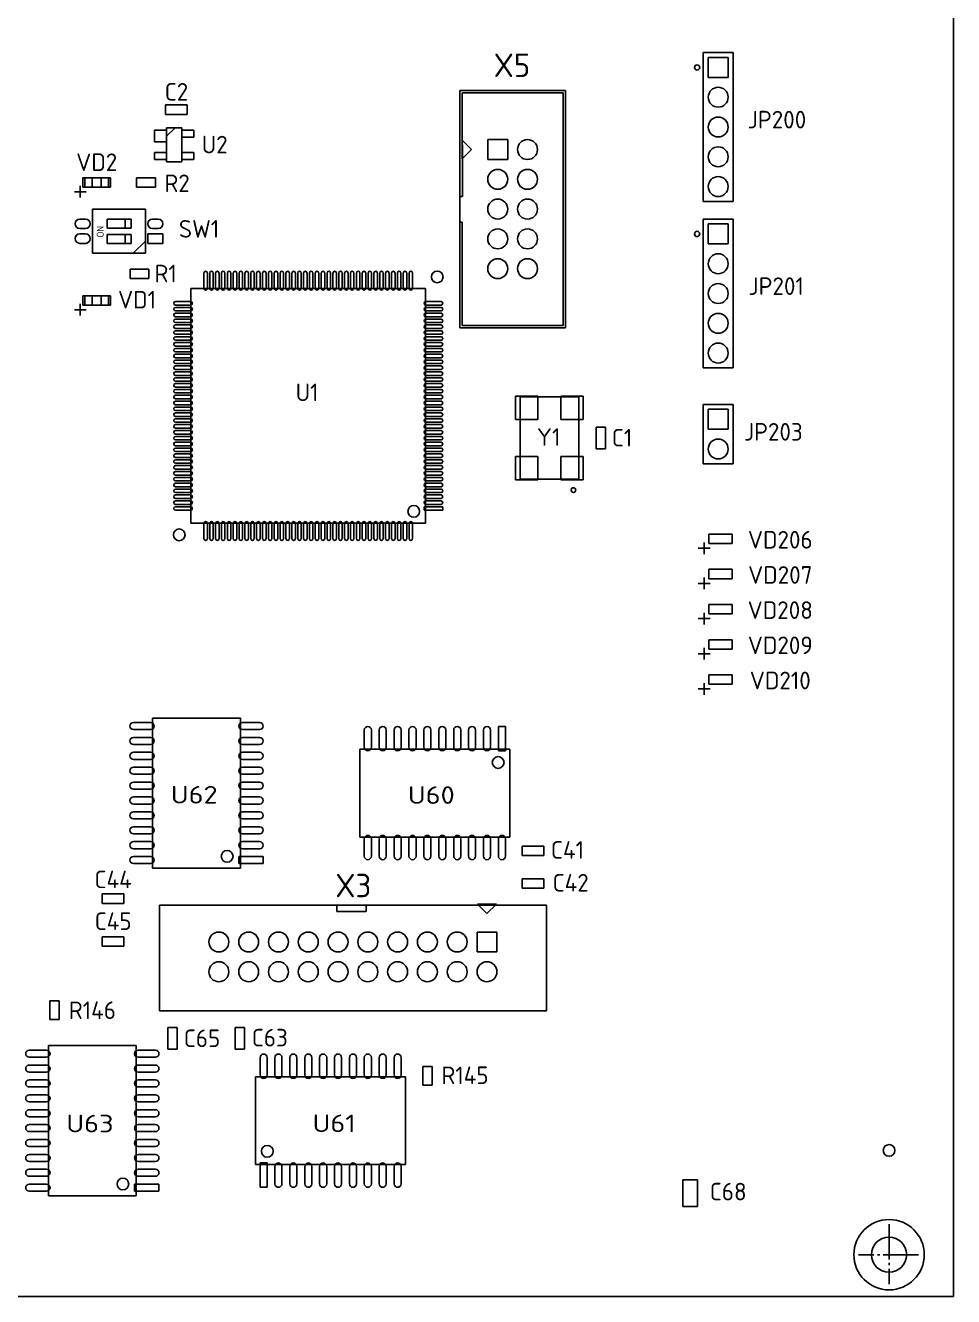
# Model space of a CAD drawing. Header units: millimetres. Extents: x -14 to 566, y -70 to 137.
# Drawn here: x 150.9 to 230, y -40 to 68.4 of the extents above; entities that cross this region are included whole.
import ezdxf
from ezdxf.enums import TextEntityAlignment as Align

# ---------------------------------------------------------------- set-up
doc = ezdxf.new("R2010")
doc.units = ezdxf.units.MM
for name, color, linetype in [('BG_OUTLINE', 7, 'Continuous'), ('PG_ASSEMBLY_TOP', 7, 'Continuous'), ('PIN_TOP', 7, 'Continuous'), ('RD_ASSEMBLY_TOP', 7, 'Continuous')]:
    doc.layers.add(name, color=color, linetype=linetype)
doc.styles.get("Standard").update_dxf_attribs({"font": 'txt.shx'})

msp = doc.modelspace()

# ---------------------------------------------------------------- linework, layer by layer
at = {"layer": 'BG_OUTLINE'}
for p, q in [((230.0055, 120), (230.0055, -40)), ((230.0055, -40), (-3.2445, -40))]:
    msp.add_line(p, q, dxfattribs=at)
at = {"layer": 'PG_ASSEMBLY_TOP'}
for p, q in [((208.6655, 53.39), (208.6655, 66.09)), ((208.6655, 66.09), (211.2055, 66.09)), ((211.2055, 66.09), (211.2055, 53.39)), ((187.9055, 42.615), (187.9055, 62.865)), ((187.9055, 62.865), (196.9055, 62.865)), ((196.7055, 62.665), (188.1055, 62.665)), ((188.1055, 62.665), (188.1355, 53.82)), ((196.7055, 42.815), (196.7055, 62.665)), ((196.9055, 62.865), (196.9055, 42.615)), ((162.8105, 60.82), (162.8105, 61.62)), ((162.8105, 61.62), (164.6605, 61.62)), ((164.6605, 60.82), (162.8105, 60.82)), ((164.6605, 61.62), (164.6605, 60.82)), ((162.8855, 59.68), (163.6155, 59.68)), ((163.6155, 59.68), (162.8855, 58.95)), ((162.8855, 58.95), (162.8855, 59.68)), ((162.8855, 56.76), (162.8855, 59.68)), ((162.8855, 59.68), (164.1855, 59.68)), ((164.1855, 59.68), (164.1855, 56.76)), ((188.1055, 58.62), (188.1055, 57.02)), ((188.9055, 57.82), (188.1055, 58.62)), ((188.1055, 57.02), (188.9055, 57.82)), ((164.1855, 56.76), (162.8855, 56.76)), ((155.9355, 54.62), (155.9355, 55.42)), ((155.9355, 55.42), (157.9355, 55.42)), ((157.9355, 55.42), (157.9355, 54.62)), ((160.3355, 54.62), (160.3355, 55.42)), ((160.3355, 55.42), (161.9355, 55.42)), ((161.9355, 55.42), (161.9355, 54.62)), ((155.0355, 54.22), (156.0355, 54.22)), ((155.5355, 54.72), (155.5355, 53.72)), ((157.9355, 54.62), (155.9355, 54.62)), ((161.9355, 54.62), (160.3355, 54.62)), ((188.1355, 53.82), (187.9355, 53.82)), ((211.2055, 53.39), (208.6655, 53.39)), ((156.5855, 48.97), (156.5855, 52.74)), ((156.5855, 52.74), (161.0855, 52.74)), ((161.0855, 52.74), (161.0855, 48.97)), ((157.8395, 51.886), (159.8715, 51.886)), ((157.8395, 51.124), (157.8395, 51.886)), ((159.8715, 51.124), (157.8395, 51.124)), ((159.3635, 51.124), (159.3635, 51.886)), ((159.8715, 51.886), (159.8715, 51.124)), ((188.1055, 51.615), (187.9055, 51.615)), ((188.1055, 42.815), (188.1055, 51.615)), ((208.6655, 39.19), (208.6655, 51.89)), ((208.6655, 51.89), (211.2055, 51.89)), ((211.2055, 51.89), (211.2055, 39.19)), ((157.8365, 49.819), (157.8365, 50.581)), ((157.8365, 50.581), (159.8685, 50.581)), ((159.3605, 49.819), (159.3605, 50.581)), ((159.8685, 50.581), (159.8685, 49.819)), ((160.0855, 49), (161.0855, 50)), ((161.0855, 48.97), (156.5855, 48.97)), ((159.8685, 49.819), (157.8365, 49.819)), ((159.7947, 46.8124), (159.7947, 47.6124)), ((159.7947, 47.6124), (161.3947, 47.6124)), ((161.3947, 46.8124), (159.7947, 46.8124)), ((161.3947, 47.6124), (161.3947, 46.8124)), ((164.9755, 25.96), (164.9755, 45.96)), ((164.9755, 45.96), (184.9755, 45.96)), ((184.9755, 45.96), (184.9755, 25.96)), ((155.5355, 44.653), (155.5355, 43.653)), ((155.9355, 44.553), (155.9355, 45.353)), ((155.9355, 45.353), (157.9355, 45.353)), ((157.9355, 44.553), (155.9355, 44.553)), ((157.9355, 45.353), (157.9355, 44.553)), ((155.0355, 44.153), (156.0355, 44.153)), ((196.9055, 42.615), (187.9055, 42.615)), ((196.7055, 42.815), (188.1055, 42.815)), ((211.2055, 39.19), (208.6655, 39.19)), ((193.0355, 29.72), (193.0355, 36.72)), ((193.0355, 36.72), (198.0355, 36.72)), ((198.0355, 36.72), (198.0355, 29.72)), ((208.6655, 31.01), (208.6655, 36.09)), ((208.6655, 36.09), (211.2055, 36.09)), ((211.2055, 36.09), (211.2055, 31.01)), ((199.5355, 34.145), (200.3355, 34.145)), ((199.5355, 32.295), (199.5355, 34.145)), ((200.3355, 34.145), (200.3355, 32.295)), ((200.3355, 32.295), (199.5355, 32.295)), ((211.2055, 31.01), (208.6655, 31.01)), ((198.0355, 29.72), (193.0355, 29.72)), ((184.9755, 25.96), (164.9755, 25.96)), ((209.1355, 24.22), (209.1355, 25.02)), ((209.1355, 25.02), (211.1355, 25.02)), ((211.1355, 25.02), (211.1355, 24.22)), ((208.7355, 24.32), (208.7355, 23.32)), ((211.1355, 24.22), (209.1355, 24.22)), ((208.2355, 23.82), (209.2355, 23.82)), ((209.1355, 21.22), (209.1355, 22.02)), ((209.1355, 22.02), (211.1355, 22.02)), ((211.1355, 22.02), (211.1355, 21.22)), ((208.2355, 20.82), (209.2355, 20.82)), ((208.7355, 21.32), (208.7355, 20.32)), ((211.1355, 21.22), (209.1355, 21.22)), ((209.1355, 18.22), (209.1355, 19.02)), ((209.1355, 19.02), (211.1355, 19.02)), ((211.1355, 19.02), (211.1355, 18.22)), ((208.2355, 17.82), (209.2355, 17.82)), ((208.7355, 18.32), (208.7355, 17.32)), ((211.1355, 18.22), (209.1355, 18.22)), ((208.7355, 15.32), (208.7355, 14.32)), ((209.1355, 15.22), (209.1355, 16.02)), ((209.1355, 16.02), (211.1355, 16.02)), ((211.1355, 15.22), (209.1355, 15.22)), ((211.1355, 16.02), (211.1355, 15.22)), ((208.2355, 14.82), (209.2355, 14.82)), ((209.1355, 12.22), (209.1355, 13.02)), ((209.1355, 13.02), (211.1355, 13.02)), ((211.1355, 13.02), (211.1355, 12.22)), ((208.7355, 12.32), (208.7355, 11.32)), ((211.1355, 12.22), (209.1355, 12.22)), ((208.2355, 11.82), (209.2355, 11.82)), ((161.7005, -3.46), (161.7005, 9.34)), ((161.7005, 9.34), (169.2005, 9.34)), ((169.2005, 9.34), (169.2005, -3.46)), ((179.3705, 6.69), (192.1705, 6.69)), ((179.3705, -0.81), (179.3705, 6.69)), ((192.1705, 6.69), (192.1705, -0.81)), ((192.1705, -0.81), (179.3705, -0.81)), ((193.2105, -2.38), (193.2105, -1.58)), ((193.2105, -1.58), (195.0605, -1.58)), ((195.0605, -1.58), (195.0605, -2.38)), ((195.0605, -2.38), (193.2105, -2.38)), ((169.2005, -3.46), (161.7005, -3.46)), ((193.2105, -5.18), (193.2105, -4.38)), ((193.2105, -4.38), (195.0605, -4.38)), ((195.0605, -5.18), (193.2105, -5.18)), ((195.0605, -4.38), (195.0605, -5.18)), ((157.4105, -6.4679), (157.4105, -5.6679)), ((157.4105, -5.6679), (159.2605, -5.6679)), ((159.2605, -6.4679), (157.4105, -6.4679)), ((159.2605, -5.6679), (159.2605, -6.4679)), ((162.2855, -15.63), (162.2855, -6.63)), ((162.2855, -6.63), (195.2855, -6.63)), ((177.4155, -7.16), (177.4155, -6.66)), ((179.9155, -7.16), (177.4155, -7.16)), ((179.9155, -6.66), (179.9155, -7.16)), ((189.4155, -6.53), (190.2155, -7.33)), ((191.0155, -6.53), (189.4155, -6.53)), ((190.2155, -7.33), (191.0155, -6.53)), ((195.2855, -6.63), (195.2855, -15.63)), ((157.4105, -10.1297), (157.4105, -9.3297)), ((157.4105, -9.3297), (159.2605, -9.3297)), ((159.2605, -9.3297), (159.2605, -10.1297)), ((159.2605, -10.1297), (157.4105, -10.1297)), ((152.9355, -14.78), (153.7355, -14.78)), ((152.9355, -16.38), (152.9355, -14.78)), ((153.7355, -14.78), (153.7355, -16.38)), ((195.2855, -15.63), (162.2855, -15.63)), ((153.7355, -16.38), (152.9355, -16.38)), ((162.9999, -17.055), (163.7999, -17.055)), ((162.9999, -18.905), (162.9999, -17.055)), ((163.7999, -17.055), (163.7999, -18.905)), ((168.7355, -17.055), (169.5355, -17.055)), ((168.7355, -18.905), (168.7355, -17.055)), ((169.5355, -17.055), (169.5355, -18.905)), ((152.8105, -31.4), (152.8105, -18.6)), ((152.8105, -18.6), (160.3105, -18.6)), ((160.3105, -18.6), (160.3105, -31.4)), ((163.7999, -18.905), (162.9999, -18.905)), ((169.5355, -18.905), (168.7355, -18.905)), ((184.7355, -21.98), (184.7355, -20.38)), ((184.7355, -20.38), (185.5355, -20.38)), ((185.5355, -20.38), (185.5355, -21.98)), ((170.4805, -28.75), (170.4805, -21.25)), ((170.4805, -21.25), (183.2805, -21.25)), ((183.2805, -21.25), (183.2805, -28.75)), ((185.5355, -21.98), (184.7355, -21.98)), ((183.2805, -28.75), (170.4805, -28.75)), ((206.9105, -32.305), (206.9105, -30.055)), ((206.9105, -30.055), (208.1605, -30.055)), ((208.1605, -30.055), (208.1605, -32.305)), ((160.3105, -31.4), (152.8105, -31.4)), ((208.1605, -32.305), (206.9105, -32.305)), ((224.5055, -33.83), (224.5055, -36.83)), ((223.2055, -36.43), (221.9055, -36.43)), ((223.7055, -36.43), (223.5055, -36.43)), ((227.0055, -36.43), (224.0055, -36.43)), ((224.5055, -37.13), (224.5055, -37.33)), ((224.5055, -37.63), (224.5055, -38.93))]:
    msp.add_line(p, q, dxfattribs=at)
for centre, radius, start, end in [((208.1355, 64.82), 0.224, 90, 270), ((208.1355, 64.82), 0.224, 270, 90), ((208.1355, 50.62), 0.224, 90, 270), ((208.1355, 50.62), 0.224, 270, 90), ((197.5899, 28.7835), 0.1995, 89.827761, 269.885043), ((197.5899, 28.7835), 0.1995, 269.885057, 89.827747), ((183.9755, 26.96), 0.5, 90, 270), ((183.9755, 26.96), 0.5, 270, 90), ((191.1705, 5.5475), 0.4995, 90, 270), ((191.1705, 5.5475), 0.4995, 270, 90), ((168.058, -2.46), 0.5, 89.942704, 269.942704), ((168.058, -2.46), 0.5, 269.942704, 89.942704), ((171.4805, -27.6075), 0.5005, 90, 270), ((171.4805, -27.6075), 0.5005, 270, 90), ((159.168, -30.4), 0.5, 89.942704, 269.942704), ((159.168, -30.4), 0.5, 269.942704, 89.942704), ((224.5055, -36.43), 1.5, 90, 270), ((224.5055, -36.43), 1.5, 270, 90)]:
    msp.add_arc(centre, radius, start, end, dxfattribs=at)
at = {"layer": 'PIN_TOP'}
for p, q in [((209.0855, 65.67), (210.7855, 65.67)), ((209.0855, 63.97), (209.0855, 65.67)), ((210.7855, 65.67), (210.7855, 63.97)), ((210.7855, 63.97), (209.0855, 63.97)), ((161.851, 58.48), (161.851, 59.48)), ((161.851, 59.48), (162.876, 59.48)), ((162.876, 59.48), (162.876, 58.48)), ((164.195, 58.88), (164.195, 59.48)), ((164.195, 59.48), (165.22, 59.48)), ((165.22, 58.88), (164.195, 58.88)), ((165.22, 59.48), (165.22, 58.88)), ((190.2855, 58.67), (191.9855, 58.67)), ((190.2855, 56.97), (190.2855, 58.67)), ((191.9855, 58.67), (191.9855, 56.97)), ((162.876, 58.48), (161.851, 58.48)), ((161.851, 56.96), (161.851, 57.56)), ((161.851, 57.56), (162.876, 57.56)), ((162.876, 57.56), (162.876, 56.96)), ((164.195, 56.96), (164.195, 57.56)), ((164.195, 57.56), (165.22, 57.56)), ((165.22, 57.56), (165.22, 56.96)), ((162.876, 56.96), (161.851, 56.96)), ((165.22, 56.96), (164.195, 56.96)), ((191.9855, 56.97), (190.2855, 56.97)), ((155.7605, 54.62), (155.7605, 55.42)), ((155.7605, 55.42), (156.5605, 55.42)), ((156.5605, 55.42), (156.5605, 54.62)), ((157.3105, 54.62), (157.3105, 55.42)), ((157.3105, 55.42), (158.1105, 55.42)), ((158.1105, 55.42), (158.1105, 54.62)), ((156.5605, 54.62), (155.7605, 54.62)), ((158.1105, 54.62), (157.3105, 54.62)), ((155.4855, 51.89), (155.9855, 51.89)), ((155.9855, 51.09), (155.4855, 51.09)), ((161.6855, 51.89), (162.1855, 51.89)), ((162.1855, 51.09), (161.6855, 51.09)), ((209.0855, 51.47), (210.7855, 51.47)), ((209.0855, 49.77), (209.0855, 51.47)), ((210.7855, 51.47), (210.7855, 49.77)), ((155.4855, 50.62), (155.9855, 50.62)), ((161.2855, 49.82), (161.2855, 50.62)), ((161.2855, 50.62), (162.5855, 50.62)), ((162.5855, 50.62), (162.5855, 49.82)), ((155.9855, 49.82), (155.4855, 49.82)), ((162.5855, 49.82), (161.2855, 49.82)), ((210.7855, 49.77), (209.0855, 49.77)), ((166.0755, 45.985), (166.0755, 47.285)), ((166.3755, 47.285), (166.3755, 45.985)), ((166.5755, 45.985), (166.5755, 47.285)), ((166.8755, 47.285), (166.8755, 45.985)), ((167.0755, 45.985), (167.0755, 47.285)), ((167.3755, 47.285), (167.3755, 45.985)), ((167.5755, 45.985), (167.5755, 47.285)), ((167.8755, 47.285), (167.8755, 45.985)), ((168.0755, 45.985), (168.0755, 47.285)), ((168.3755, 47.285), (168.3755, 45.985)), ((168.5755, 45.985), (168.5755, 47.285)), ((168.8755, 47.285), (168.8755, 45.985)), ((169.0755, 45.985), (169.0755, 47.285)), ((169.3755, 47.285), (169.3755, 45.985)), ((169.5755, 45.985), (169.5755, 47.285)), ((169.8755, 47.285), (169.8755, 45.985)), ((170.0755, 45.985), (170.0755, 47.285)), ((170.3755, 47.285), (170.3755, 45.985)), ((170.5755, 45.985), (170.5755, 47.285)), ((170.8755, 47.285), (170.8755, 45.985)), ((171.0755, 45.985), (171.0755, 47.285)), ((171.3755, 47.285), (171.3755, 45.985)), ((171.5755, 45.985), (171.5755, 47.285)), ((171.8755, 47.285), (171.8755, 45.985)), ((172.0755, 45.985), (172.0755, 47.285)), ((172.3755, 47.285), (172.3755, 45.985)), ((172.5755, 45.985), (172.5755, 47.285)), ((172.8755, 47.285), (172.8755, 45.985)), ((173.0755, 45.985), (173.0755, 47.285)), ((173.3755, 47.285), (173.3755, 45.985)), ((173.5755, 45.985), (173.5755, 47.285)), ((173.8755, 47.285), (173.8755, 45.985)), ((174.0755, 45.985), (174.0755, 47.285)), ((174.3755, 47.285), (174.3755, 45.985)), ((174.5755, 45.985), (174.5755, 47.285)), ((174.8755, 47.285), (174.8755, 45.985)), ((175.0755, 45.985), (175.0755, 47.285)), ((175.3755, 47.285), (175.3755, 45.985)), ((175.5755, 45.985), (175.5755, 47.285)), ((175.8755, 47.285), (175.8755, 45.985)), ((176.0755, 45.985), (176.0755, 47.285)), ((176.3755, 47.285), (176.3755, 45.985)), ((176.5755, 45.985), (176.5755, 47.285)), ((176.8755, 47.285), (176.8755, 45.985)), ((177.0755, 45.985), (177.0755, 47.285)), ((177.3755, 47.285), (177.3755, 45.985)), ((177.5755, 45.985), (177.5755, 47.285)), ((177.8755, 47.285), (177.8755, 45.985)), ((178.0755, 45.985), (178.0755, 47.285)), ((178.3755, 47.285), (178.3755, 45.985)), ((178.5755, 45.985), (178.5755, 47.285)), ((178.8755, 47.285), (178.8755, 45.985)), ((179.0755, 45.985), (179.0755, 47.285)), ((179.3755, 47.285), (179.3755, 45.985)), ((179.5755, 45.985), (179.5755, 47.285)), ((179.8755, 47.285), (179.8755, 45.985)), ((180.0755, 45.985), (180.0755, 47.285)), ((180.3755, 47.285), (180.3755, 45.985)), ((180.5755, 45.985), (180.5755, 47.285)), ((180.8755, 47.285), (180.8755, 45.985)), ((181.0755, 45.985), (181.0755, 47.285)), ((181.3755, 47.285), (181.3755, 45.985)), ((181.5755, 45.985), (181.5755, 47.285)), ((181.8755, 47.285), (181.8755, 45.985)), ((182.0755, 45.985), (182.0755, 47.285)), ((182.3755, 47.285), (182.3755, 45.985)), ((182.5755, 45.985), (182.5755, 47.285)), ((182.8755, 47.285), (182.8755, 45.985)), ((183.0755, 45.985), (183.0755, 47.285)), ((183.3755, 47.285), (183.3755, 45.985)), ((183.5755, 45.985), (183.5755, 47.285)), ((183.8755, 47.285), (183.8755, 45.985)), ((155.7605, 44.553), (155.7605, 45.353)), ((155.7605, 45.353), (156.5605, 45.353)), ((156.5605, 44.553), (155.7605, 44.553)), ((156.5605, 45.353), (156.5605, 44.553)), ((157.3105, 44.553), (157.3105, 45.353)), ((157.3105, 45.353), (158.1105, 45.353)), ((158.1105, 44.553), (157.3105, 44.553)), ((158.1105, 45.353), (158.1105, 44.553)), ((163.6505, 44.86), (164.9505, 44.86)), ((164.9505, 44.56), (163.6505, 44.56)), ((185.0005, 44.86), (186.3005, 44.86)), ((186.3005, 44.56), (185.0005, 44.56)), ((163.6505, 44.36), (164.9505, 44.36)), ((164.9505, 44.06), (163.6505, 44.06)), ((163.6505, 43.86), (164.9505, 43.86)), ((164.9505, 43.56), (163.6505, 43.56)), ((185.0005, 44.36), (186.3005, 44.36)), ((186.3005, 44.06), (185.0005, 44.06)), ((185.0005, 43.86), (186.3005, 43.86)), ((186.3005, 43.56), (185.0005, 43.56)), ((163.6505, 43.36), (164.9505, 43.36)), ((164.9505, 43.06), (163.6505, 43.06)), ((163.6505, 42.86), (164.9505, 42.86)), ((164.9505, 42.56), (163.6505, 42.56)), ((163.6505, 42.36), (164.9505, 42.36)), ((185.0005, 43.36), (186.3005, 43.36)), ((186.3005, 43.06), (185.0005, 43.06)), ((185.0005, 42.86), (186.3005, 42.86)), ((186.3005, 42.56), (185.0005, 42.56)), ((185.0005, 42.36), (186.3005, 42.36)), ((164.9505, 42.06), (163.6505, 42.06)), ((163.6505, 41.86), (164.9505, 41.86)), ((164.9505, 41.56), (163.6505, 41.56)), ((163.6505, 41.36), (164.9505, 41.36)), ((186.3005, 42.06), (185.0005, 42.06)), ((185.0005, 41.86), (186.3005, 41.86)), ((186.3005, 41.56), (185.0005, 41.56)), ((185.0005, 41.36), (186.3005, 41.36)), ((164.9505, 41.06), (163.6505, 41.06)), ((163.6505, 40.86), (164.9505, 40.86)), ((164.9505, 40.56), (163.6505, 40.56)), ((163.6505, 40.36), (164.9505, 40.36)), ((186.3005, 41.06), (185.0005, 41.06)), ((185.0005, 40.86), (186.3005, 40.86)), ((186.3005, 40.56), (185.0005, 40.56)), ((185.0005, 40.36), (186.3005, 40.36)), ((164.9505, 40.06), (163.6505, 40.06)), ((163.6505, 39.86), (164.9505, 39.86)), ((164.9505, 39.56), (163.6505, 39.56)), ((163.6505, 39.36), (164.9505, 39.36)), ((164.9505, 39.06), (163.6505, 39.06)), ((186.3005, 40.06), (185.0005, 40.06)), ((185.0005, 39.86), (186.3005, 39.86)), ((186.3005, 39.56), (185.0005, 39.56)), ((185.0005, 39.36), (186.3005, 39.36)), ((186.3005, 39.06), (185.0005, 39.06)), ((163.6505, 38.86), (164.9505, 38.86)), ((164.9505, 38.56), (163.6505, 38.56)), ((163.6505, 38.36), (164.9505, 38.36)), ((164.9505, 38.06), (163.6505, 38.06)), ((185.0005, 38.86), (186.3005, 38.86)), ((186.3005, 38.56), (185.0005, 38.56)), ((185.0005, 38.36), (186.3005, 38.36)), ((186.3005, 38.06), (185.0005, 38.06)), ((163.6505, 37.86), (164.9505, 37.86)), ((164.9505, 37.56), (163.6505, 37.56)), ((163.6505, 37.36), (164.9505, 37.36)), ((164.9505, 37.06), (163.6505, 37.06)), ((163.6505, 36.86), (164.9505, 36.86)), ((185.0005, 37.86), (186.3005, 37.86)), ((186.3005, 37.56), (185.0005, 37.56)), ((185.0005, 37.36), (186.3005, 37.36)), ((186.3005, 37.06), (185.0005, 37.06)), ((185.0005, 36.86), (186.3005, 36.86)), ((164.9505, 36.56), (163.6505, 36.56)), ((163.6505, 36.36), (164.9505, 36.36)), ((164.9505, 36.06), (163.6505, 36.06)), ((163.6505, 35.86), (164.9505, 35.86)), ((186.3005, 36.56), (185.0005, 36.56)), ((185.0005, 36.36), (186.3005, 36.36)), ((186.3005, 36.06), (185.0005, 36.06)), ((185.0005, 35.86), (186.3005, 35.86)), ((192.6605, 34.79), (192.6605, 36.79)), ((192.6605, 36.79), (194.5605, 36.79)), ((194.5605, 36.79), (194.5605, 34.79)), ((196.5105, 34.79), (196.5105, 36.79)), ((196.5105, 36.79), (198.4105, 36.79)), ((198.4105, 36.79), (198.4105, 34.79)), ((164.9505, 35.56), (163.6505, 35.56)), ((163.6505, 35.36), (164.9505, 35.36)), ((164.9505, 35.06), (163.6505, 35.06)), ((163.6505, 34.86), (164.9505, 34.86)), ((186.3005, 35.56), (185.0005, 35.56)), ((185.0005, 35.36), (186.3005, 35.36)), ((186.3005, 35.06), (185.0005, 35.06)), ((185.0005, 34.86), (186.3005, 34.86)), ((194.5605, 34.79), (192.6605, 34.79)), ((198.4105, 34.79), (196.5105, 34.79)), ((209.0855, 35.67), (210.7855, 35.67)), ((209.0855, 33.97), (209.0855, 35.67)), ((210.7855, 35.67), (210.7855, 33.97)), ((164.9505, 34.56), (163.6505, 34.56)), ((163.6505, 34.36), (164.9505, 34.36)), ((164.9505, 34.06), (163.6505, 34.06)), ((163.6505, 33.86), (164.9505, 33.86)), ((186.3005, 34.56), (185.0005, 34.56)), ((185.0005, 34.36), (186.3005, 34.36)), ((186.3005, 34.06), (185.0005, 34.06)), ((185.0005, 33.86), (186.3005, 33.86)), ((210.7855, 33.97), (209.0855, 33.97)), ((164.9505, 33.56), (163.6505, 33.56)), ((163.6505, 33.36), (164.9505, 33.36)), ((164.9505, 33.06), (163.6505, 33.06)), ((163.6505, 32.86), (164.9505, 32.86)), ((164.9505, 32.56), (163.6505, 32.56)), ((186.3005, 33.56), (185.0005, 33.56)), ((185.0005, 33.36), (186.3005, 33.36)), ((186.3005, 33.06), (185.0005, 33.06)), ((185.0005, 32.86), (186.3005, 32.86)), ((186.3005, 32.56), (185.0005, 32.56)), ((163.6505, 32.36), (164.9505, 32.36)), ((164.9505, 32.06), (163.6505, 32.06)), ((163.6505, 31.86), (164.9505, 31.86)), ((164.9505, 31.56), (163.6505, 31.56)), ((185.0005, 32.36), (186.3005, 32.36)), ((186.3005, 32.06), (185.0005, 32.06)), ((185.0005, 31.86), (186.3005, 31.86)), ((186.3005, 31.56), (185.0005, 31.56)), ((192.6605, 29.65), (192.6605, 31.65)), ((192.6605, 31.65), (194.5605, 31.65)), ((194.5605, 31.65), (194.5605, 29.65)), ((196.5105, 29.65), (196.5105, 31.65)), ((196.5105, 31.65), (198.4105, 31.65)), ((198.4105, 31.65), (198.4105, 29.65)), ((163.6505, 31.36), (164.9505, 31.36)), ((164.9505, 31.06), (163.6505, 31.06)), ((163.6505, 30.86), (164.9505, 30.86)), ((164.9505, 30.56), (163.6505, 30.56)), ((163.6505, 30.36), (164.9505, 30.36)), ((185.0005, 31.36), (186.3005, 31.36)), ((186.3005, 31.06), (185.0005, 31.06)), ((185.0005, 30.86), (186.3005, 30.86)), ((186.3005, 30.56), (185.0005, 30.56)), ((185.0005, 30.36), (186.3005, 30.36)), ((164.9505, 30.06), (163.6505, 30.06)), ((163.6505, 29.86), (164.9505, 29.86)), ((164.9505, 29.56), (163.6505, 29.56)), ((163.6505, 29.36), (164.9505, 29.36)), ((186.3005, 30.06), (185.0005, 30.06)), ((185.0005, 29.86), (186.3005, 29.86)), ((186.3005, 29.56), (185.0005, 29.56)), ((185.0005, 29.36), (186.3005, 29.36)), ((194.5605, 29.65), (192.6605, 29.65)), ((198.4105, 29.65), (196.5105, 29.65)), ((164.9505, 29.06), (163.6505, 29.06)), ((163.6505, 28.86), (164.9505, 28.86)), ((164.9505, 28.56), (163.6505, 28.56)), ((163.6505, 28.36), (164.9505, 28.36)), ((186.3005, 29.06), (185.0005, 29.06)), ((185.0005, 28.86), (186.3005, 28.86)), ((186.3005, 28.56), (185.0005, 28.56)), ((185.0005, 28.36), (186.3005, 28.36)), ((164.9505, 28.06), (163.6505, 28.06)), ((163.6505, 27.86), (164.9505, 27.86)), ((164.9505, 27.56), (163.6505, 27.56)), ((163.6505, 27.36), (164.9505, 27.36)), ((184.8505, 27.06), (184.8505, 27.36)), ((184.8505, 27.36), (186.4505, 27.36)), ((186.3005, 28.06), (185.0005, 28.06)), ((185.0005, 27.86), (186.3005, 27.86)), ((186.3005, 27.56), (185.0005, 27.56)), ((186.4505, 27.36), (186.4505, 27.06)), ((164.9505, 27.06), (163.6505, 27.06)), ((186.4505, 27.06), (184.8505, 27.06)), ((166.0755, 24.635), (166.0755, 25.935)), ((166.3755, 25.935), (166.3755, 24.635)), ((166.5755, 24.635), (166.5755, 25.935)), ((166.8755, 25.935), (166.8755, 24.635)), ((167.0755, 24.635), (167.0755, 25.935)), ((167.3755, 25.935), (167.3755, 24.635)), ((167.5755, 24.635), (167.5755, 25.935)), ((167.8755, 25.935), (167.8755, 24.635)), ((168.0755, 24.635), (168.0755, 25.935)), ((168.3755, 25.935), (168.3755, 24.635)), ((168.5755, 24.635), (168.5755, 25.935)), ((168.8755, 25.935), (168.8755, 24.635)), ((169.0755, 24.635), (169.0755, 25.935)), ((169.3755, 25.935), (169.3755, 24.635)), ((169.5755, 24.635), (169.5755, 25.935)), ((169.8755, 25.935), (169.8755, 24.635)), ((170.0755, 24.635), (170.0755, 25.935)), ((170.3755, 25.935), (170.3755, 24.635)), ((170.5755, 24.635), (170.5755, 25.935)), ((170.8755, 25.935), (170.8755, 24.635)), ((171.0755, 24.635), (171.0755, 25.935)), ((171.3755, 25.935), (171.3755, 24.635)), ((171.5755, 24.635), (171.5755, 25.935)), ((171.8755, 25.935), (171.8755, 24.635)), ((172.0755, 24.635), (172.0755, 25.935)), ((172.3755, 25.935), (172.3755, 24.635)), ((172.5755, 24.635), (172.5755, 25.935)), ((172.8755, 25.935), (172.8755, 24.635)), ((173.0755, 24.635), (173.0755, 25.935)), ((173.3755, 25.935), (173.3755, 24.635)), ((173.5755, 24.635), (173.5755, 25.935)), ((173.8755, 25.935), (173.8755, 24.635)), ((174.0755, 24.635), (174.0755, 25.935)), ((174.3755, 25.935), (174.3755, 24.635)), ((174.5755, 24.635), (174.5755, 25.935)), ((174.8755, 25.935), (174.8755, 24.635)), ((175.0755, 24.635), (175.0755, 25.935)), ((175.3755, 25.935), (175.3755, 24.635)), ((175.5755, 24.635), (175.5755, 25.935)), ((175.8755, 25.935), (175.8755, 24.635)), ((176.0755, 24.635), (176.0755, 25.935)), ((176.3755, 25.935), (176.3755, 24.635)), ((176.5755, 24.635), (176.5755, 25.935)), ((176.8755, 25.935), (176.8755, 24.635)), ((177.0755, 24.635), (177.0755, 25.935)), ((177.3755, 25.935), (177.3755, 24.635)), ((177.5755, 24.635), (177.5755, 25.935)), ((177.8755, 25.935), (177.8755, 24.635)), ((178.0755, 24.635), (178.0755, 25.935)), ((178.3755, 25.935), (178.3755, 24.635)), ((178.5755, 24.635), (178.5755, 25.935)), ((178.8755, 25.935), (178.8755, 24.635)), ((179.0755, 24.635), (179.0755, 25.935)), ((179.3755, 25.935), (179.3755, 24.635)), ((179.5755, 24.635), (179.5755, 25.935)), ((179.8755, 25.935), (179.8755, 24.635)), ((180.0755, 24.635), (180.0755, 25.935)), ((180.3755, 25.935), (180.3755, 24.635)), ((180.5755, 24.635), (180.5755, 25.935)), ((180.8755, 25.935), (180.8755, 24.635)), ((181.0755, 24.635), (181.0755, 25.935)), ((181.3755, 25.935), (181.3755, 24.635)), ((181.5755, 24.635), (181.5755, 25.935)), ((181.8755, 25.935), (181.8755, 24.635)), ((182.0755, 24.635), (182.0755, 25.935)), ((182.3755, 25.935), (182.3755, 24.635)), ((182.5755, 24.635), (182.5755, 25.935)), ((182.8755, 25.935), (182.8755, 24.635)), ((183.0755, 24.635), (183.0755, 25.935)), ((183.3755, 25.935), (183.3755, 24.635)), ((183.5755, 24.635), (183.5755, 25.935)), ((183.8755, 25.935), (183.8755, 24.635)), ((160.068, 8.955), (161.543, 8.955)), ((169.358, 8.955), (170.833, 8.955)), ((161.543, 8.355), (160.068, 8.355)), ((160.068, 7.685), (161.543, 7.685)), ((170.833, 8.355), (169.358, 8.355)), ((169.358, 7.685), (170.833, 7.685)), ((179.7555, 6.8475), (179.7555, 8.3225)), ((180.3555, 8.3225), (180.3555, 6.8475)), ((181.0255, 6.8475), (181.0255, 8.3225)), ((181.6255, 8.3225), (181.6255, 6.8475)), ((182.2955, 6.8475), (182.2955, 8.3225)), ((182.8955, 8.3225), (182.8955, 6.8475)), ((183.5655, 6.8475), (183.5655, 8.3225)), ((184.1655, 8.3225), (184.1655, 6.8475)), ((184.8355, 6.8475), (184.8355, 8.3225)), ((185.4355, 8.3225), (185.4355, 6.8475)), ((186.1055, 6.8475), (186.1055, 8.3225)), ((186.7055, 8.3225), (186.7055, 6.8475)), ((187.3755, 6.8475), (187.3755, 8.3225)), ((187.9755, 8.3225), (187.9755, 6.8475)), ((188.6455, 6.8475), (188.6455, 8.3225)), ((189.2455, 8.3225), (189.2455, 6.8475)), ((189.9155, 6.8475), (189.9155, 8.3225)), ((190.5155, 8.3225), (190.5155, 6.8475)), ((191.1855, 8.623), (191.7855, 8.623)), ((191.1855, 6.548), (191.1855, 8.623)), ((191.7855, 8.623), (191.7855, 6.548)), ((161.543, 7.085), (160.068, 7.085)), ((170.833, 7.085), (169.358, 7.085)), ((191.7855, 6.548), (191.1855, 6.548)), ((160.068, 6.415), (161.543, 6.415)), ((161.543, 5.815), (160.068, 5.815)), ((169.358, 6.415), (170.833, 6.415)), ((170.833, 5.815), (169.358, 5.815)), ((160.068, 5.145), (161.543, 5.145)), ((161.543, 4.545), (160.068, 4.545)), ((169.358, 5.145), (170.833, 5.145)), ((170.833, 4.545), (169.358, 4.545)), ((160.068, 3.875), (161.543, 3.875)), ((161.543, 3.275), (160.068, 3.275)), ((169.358, 3.875), (170.833, 3.875)), ((170.833, 3.275), (169.358, 3.275)), ((160.068, 2.605), (161.543, 2.605)), ((169.358, 2.605), (170.833, 2.605)), ((161.543, 2.005), (160.068, 2.005)), ((160.068, 1.335), (161.543, 1.335)), ((170.833, 2.005), (169.358, 2.005)), ((169.358, 1.335), (170.833, 1.335)), ((161.543, 0.735), (160.068, 0.735)), ((160.068, 0.065), (161.543, 0.065)), ((170.833, 0.735), (169.358, 0.735)), ((169.358, 0.065), (170.833, 0.065)), ((161.543, -0.535), (160.068, -0.535)), ((170.833, -0.535), (169.358, -0.535)), ((179.7555, -2.4425), (179.7555, -0.9675)), ((180.3555, -0.9675), (180.3555, -2.4425)), ((181.0255, -2.4425), (181.0255, -0.9675)), ((181.6255, -0.9675), (181.6255, -2.4425)), ((182.2955, -2.4425), (182.2955, -0.9675)), ((182.8955, -0.9675), (182.8955, -2.4425)), ((183.5655, -2.4425), (183.5655, -0.9675)), ((184.1655, -0.9675), (184.1655, -2.4425)), ((184.8355, -2.4425), (184.8355, -0.9675)), ((185.4355, -0.9675), (185.4355, -2.4425)), ((186.1055, -2.4425), (186.1055, -0.9675)), ((186.7055, -0.9675), (186.7055, -2.4425)), ((187.3755, -2.4425), (187.3755, -0.9675)), ((187.9755, -0.9675), (187.9755, -2.4425)), ((188.6455, -2.4425), (188.6455, -0.9675)), ((189.2455, -0.9675), (189.2455, -2.4425)), ((189.9155, -2.4425), (189.9155, -0.9675)), ((190.5155, -0.9675), (190.5155, -2.4425)), ((191.1855, -2.4425), (191.1855, -0.9675)), ((191.7855, -0.9675), (191.7855, -2.4425)), ((160.068, -1.205), (161.543, -1.205)), ((161.543, -1.805), (160.068, -1.805)), ((169.358, -1.205), (170.833, -1.205)), ((170.833, -1.805), (169.358, -1.805)), ((160.068, -2.475), (161.543, -2.475)), ((161.543, -3.075), (160.068, -3.075)), ((169.058, -3.075), (169.058, -2.475)), ((169.058, -2.475), (171.133, -2.475)), ((171.133, -3.075), (169.058, -3.075)), ((171.133, -2.475), (171.133, -3.075)), ((189.3655, -10.61), (189.3655, -8.91)), ((189.3655, -8.91), (191.0655, -8.91)), ((191.0655, -8.91), (191.0655, -10.61)), ((191.0655, -10.61), (189.3655, -10.61)), ((151.178, -18.985), (152.653, -18.985)), ((160.468, -18.985), (161.943, -18.985)), ((152.653, -19.585), (151.178, -19.585)), ((151.178, -20.255), (152.653, -20.255)), ((161.943, -19.585), (160.468, -19.585)), ((160.468, -20.255), (161.943, -20.255)), ((170.8655, -21.0925), (170.8655, -19.6175)), ((171.4655, -19.6175), (171.4655, -21.0925)), ((172.1355, -21.0925), (172.1355, -19.6175)), ((172.7355, -19.6175), (172.7355, -21.0925)), ((173.4055, -21.0925), (173.4055, -19.6175)), ((174.0055, -19.6175), (174.0055, -21.0925)), ((174.6755, -21.0925), (174.6755, -19.6175)), ((175.2755, -19.6175), (175.2755, -21.0925)), ((175.9455, -21.0925), (175.9455, -19.6175)), ((176.5455, -19.6175), (176.5455, -21.0925)), ((177.2155, -21.0925), (177.2155, -19.6175)), ((177.8155, -19.6175), (177.8155, -21.0925)), ((178.4855, -21.0925), (178.4855, -19.6175)), ((179.0855, -19.6175), (179.0855, -21.0925)), ((179.7555, -21.0925), (179.7555, -19.6175)), ((180.3555, -19.6175), (180.3555, -21.0925)), ((181.0255, -21.0925), (181.0255, -19.6175)), ((181.6255, -19.6175), (181.6255, -21.0925)), ((182.2955, -21.0925), (182.2955, -19.6175)), ((182.8955, -19.6175), (182.8955, -21.0925)), ((152.653, -20.855), (151.178, -20.855)), ((151.178, -21.525), (152.653, -21.525)), ((161.943, -20.855), (160.468, -20.855)), ((160.468, -21.525), (161.943, -21.525)), ((152.653, -22.125), (151.178, -22.125)), ((161.943, -22.125), (160.468, -22.125)), ((151.178, -22.795), (152.653, -22.795)), ((152.653, -23.395), (151.178, -23.395)), ((160.468, -22.795), (161.943, -22.795)), ((161.943, -23.395), (160.468, -23.395)), ((151.178, -24.065), (152.653, -24.065)), ((152.653, -24.665), (151.178, -24.665)), ((160.468, -24.065), (161.943, -24.065)), ((161.943, -24.665), (160.468, -24.665)), ((151.178, -25.335), (152.653, -25.335)), ((152.653, -25.935), (151.178, -25.935)), ((160.468, -25.335), (161.943, -25.335)), ((161.943, -25.935), (160.468, -25.935)), ((151.178, -26.605), (152.653, -26.605)), ((160.468, -26.605), (161.943, -26.605)), ((152.653, -27.205), (151.178, -27.205)), ((151.178, -27.875), (152.653, -27.875)), ((161.943, -27.205), (160.468, -27.205)), ((160.468, -27.875), (161.943, -27.875)), ((152.653, -28.475), (151.178, -28.475)), ((151.178, -29.145), (152.653, -29.145)), ((161.943, -28.475), (160.468, -28.475)), ((160.468, -29.145), (161.943, -29.145)), ((170.8655, -30.6825), (170.8655, -28.6075)), ((170.8655, -28.6075), (171.4655, -28.6075)), ((171.4655, -28.6075), (171.4655, -30.6825)), ((172.1355, -30.3825), (172.1355, -28.9075)), ((172.7355, -28.9075), (172.7355, -30.3825)), ((173.4055, -30.3825), (173.4055, -28.9075)), ((174.0055, -28.9075), (174.0055, -30.3825)), ((174.6755, -30.3825), (174.6755, -28.9075)), ((175.2755, -28.9075), (175.2755, -30.3825)), ((175.9455, -30.3825), (175.9455, -28.9075)), ((176.5455, -28.9075), (176.5455, -30.3825)), ((177.2155, -30.3825), (177.2155, -28.9075)), ((177.8155, -28.9075), (177.8155, -30.3825)), ((178.4855, -30.3825), (178.4855, -28.9075)), ((179.0855, -28.9075), (179.0855, -30.3825)), ((179.7555, -30.3825), (179.7555, -28.9075)), ((180.3555, -28.9075), (180.3555, -30.3825)), ((181.0255, -30.3825), (181.0255, -28.9075)), ((181.6255, -28.9075), (181.6255, -30.3825)), ((182.2955, -30.3825), (182.2955, -28.9075)), ((182.8955, -28.9075), (182.8955, -30.3825)), ((152.653, -29.745), (151.178, -29.745)), ((161.943, -29.745), (160.468, -29.745)), ((151.178, -30.415), (152.653, -30.415)), ((152.653, -31.015), (151.178, -31.015)), ((160.168, -31.015), (160.168, -30.415)), ((160.168, -30.415), (162.243, -30.415)), ((162.243, -31.015), (160.168, -31.015)), ((162.243, -30.415), (162.243, -31.015)), ((171.4655, -30.6825), (170.8655, -30.6825))]:
    msp.add_line(p, q, dxfattribs=at)
for centre, radius in [((209.9355, 62.28), 0.85), ((209.9355, 59.74), 0.85), ((193.6755, 57.82), 0.85), ((209.9355, 57.2), 0.85), ((191.1355, 55.28), 0.85), ((193.6755, 55.28), 0.85), ((209.9355, 54.66), 0.85), ((191.1355, 52.74), 0.85), ((193.6755, 52.74), 0.85), ((191.1355, 50.2), 0.85), ((193.6755, 50.2), 0.85), ((209.9355, 48.08), 0.85), ((191.1355, 47.66), 0.85), ((193.6755, 47.66), 0.85), ((185.9755, 46.96), 0.5), ((209.9355, 45.54), 0.85), ((209.9355, 43), 0.85), ((209.9355, 40.46), 0.85), ((209.9355, 32.28), 0.85), ((163.9755, 24.96), 0.5), ((167.3555, -9.76), 0.85), ((169.8955, -9.76), 0.85), ((172.4355, -9.76), 0.85), ((174.9755, -9.76), 0.85), ((177.5155, -9.76), 0.85), ((180.0555, -9.76), 0.85), ((182.5955, -9.76), 0.85), ((185.1355, -9.76), 0.85), ((187.6755, -9.76), 0.85), ((167.3555, -12.3), 0.85), ((169.8955, -12.3), 0.85), ((172.4355, -12.3), 0.85), ((174.9755, -12.3), 0.85), ((177.5155, -12.3), 0.85), ((180.0555, -12.3), 0.85), ((182.5955, -12.3), 0.85), ((185.1355, -12.3), 0.85), ((187.6755, -12.3), 0.85), ((190.2155, -12.3), 0.85), ((224.5055, -27.54), 0.5), ((224.5055, -36.43), 3)]:
    msp.add_circle(centre, radius, dxfattribs=at)
for centre, radius, start, end in [((155.4855, 51.49), 0.4, 90, 270), ((155.9855, 51.49), 0.4, 270, 90), ((161.6855, 51.49), 0.4, 90, 270), ((162.1855, 51.49), 0.4, 270, 90), ((155.4855, 50.22), 0.4, 90, 270), ((155.9855, 50.22), 0.4, 270, 90), ((166.2255, 47.285), 0.15, 0, 180), ((166.7255, 47.285), 0.15, 0, 180), ((167.2255, 47.285), 0.15, 0, 180), ((167.7255, 47.285), 0.15, 0, 180), ((168.2255, 47.285), 0.15, 0, 180), ((168.7255, 47.285), 0.15, 0, 180), ((169.2255, 47.285), 0.15, 0, 180), ((169.7255, 47.285), 0.15, 0, 180), ((170.2255, 47.285), 0.15, 0, 180), ((170.7255, 47.285), 0.15, 0, 180), ((171.2255, 47.285), 0.15, 0, 180), ((171.7255, 47.285), 0.15, 0, 180), ((172.2255, 47.285), 0.15, 0, 180), ((172.7255, 47.285), 0.15, 0, 180), ((173.2255, 47.285), 0.15, 0, 180), ((173.7255, 47.285), 0.15, 0, 180), ((174.2255, 47.285), 0.15, 0, 180), ((174.7255, 47.285), 0.15, 0, 180), ((175.2255, 47.285), 0.15, 0, 180), ((175.7255, 47.285), 0.15, 0, 180), ((176.2255, 47.285), 0.15, 0, 180), ((176.7255, 47.285), 0.15, 0, 180), ((177.2255, 47.285), 0.15, 0, 180), ((177.7255, 47.285), 0.15, 0, 180), ((178.2255, 47.285), 0.15, 0, 180), ((178.7255, 47.285), 0.15, 0, 180), ((179.2255, 47.285), 0.15, 0, 180), ((179.7255, 47.285), 0.15, 0, 180), ((180.2255, 47.285), 0.15, 0, 180), ((180.7255, 47.285), 0.15, 0, 180), ((181.2255, 47.285), 0.15, 0, 180), ((181.7255, 47.285), 0.15, 0, 180), ((182.2255, 47.285), 0.15, 0, 180), ((182.7255, 47.285), 0.15, 0, 180), ((183.2255, 47.285), 0.15, 0, 180), ((183.7255, 47.285), 0.15, 0, 180), ((166.2255, 45.985), 0.15, 180, 0), ((166.7255, 45.985), 0.15, 180, 0), ((167.2255, 45.985), 0.15, 180, 0), ((167.7255, 45.985), 0.15, 180, 0), ((168.2255, 45.985), 0.15, 180, 0), ((168.7255, 45.985), 0.15, 180, 0), ((169.2255, 45.985), 0.15, 180, 0), ((169.7255, 45.985), 0.15, 180, 0), ((170.2255, 45.985), 0.15, 180, 0), ((170.7255, 45.985), 0.15, 180, 0), ((171.2255, 45.985), 0.15, 180, 0), ((171.7255, 45.985), 0.15, 180, 0), ((172.2255, 45.985), 0.15, 180, 0), ((172.7255, 45.985), 0.15, 180, 0), ((173.2255, 45.985), 0.15, 180, 0), ((173.7255, 45.985), 0.15, 180, 0), ((174.2255, 45.985), 0.15, 180, 0), ((174.7255, 45.985), 0.15, 180, 0), ((175.2255, 45.985), 0.15, 180, 0), ((175.7255, 45.985), 0.15, 180, 0), ((176.2255, 45.985), 0.15, 180, 0), ((176.7255, 45.985), 0.15, 180, 0), ((177.2255, 45.985), 0.15, 180, 0), ((177.7255, 45.985), 0.15, 180, 0), ((178.2255, 45.985), 0.15, 180, 0), ((178.7255, 45.985), 0.15, 180, 0), ((179.2255, 45.985), 0.15, 180, 0), ((179.7255, 45.985), 0.15, 180, 0), ((180.2255, 45.985), 0.15, 180, 0), ((180.7255, 45.985), 0.15, 180, 0), ((181.2255, 45.985), 0.15, 180, 0), ((181.7255, 45.985), 0.15, 180, 0), ((182.2255, 45.985), 0.15, 180, 0), ((182.7255, 45.985), 0.15, 180, 0), ((183.2255, 45.985), 0.15, 180, 0), ((183.7255, 45.985), 0.15, 180, 0), ((163.6505, 44.71), 0.15, 90, 270), ((164.9505, 44.71), 0.15, 270, 90), ((185.0005, 44.71), 0.15, 90, 270), ((186.3005, 44.71), 0.15, 270, 90), ((163.6505, 44.21), 0.15, 90, 270), ((163.6505, 43.71), 0.15, 90, 270), ((164.9505, 44.21), 0.15, 270, 90), ((164.9505, 43.71), 0.15, 270, 90), ((185.0005, 44.21), 0.15, 90, 270), ((185.0005, 43.71), 0.15, 90, 270), ((186.3005, 44.21), 0.15, 270, 90), ((186.3005, 43.71), 0.15, 270, 90), ((163.6505, 43.21), 0.15, 90, 270), ((163.6505, 42.71), 0.15, 90, 270), ((163.6505, 42.21), 0.15, 90, 270), ((164.9505, 43.21), 0.15, 270, 90), ((164.9505, 42.71), 0.15, 270, 90), ((164.9505, 42.21), 0.15, 270, 90), ((185.0005, 43.21), 0.15, 90, 270), ((185.0005, 42.71), 0.15, 90, 270), ((185.0005, 42.21), 0.15, 90, 270), ((186.3005, 43.21), 0.15, 270, 90), ((186.3005, 42.71), 0.15, 270, 90), ((186.3005, 42.21), 0.15, 270, 90), ((163.6505, 41.71), 0.15, 90, 270), ((163.6505, 41.21), 0.15, 90, 270), ((164.9505, 41.71), 0.15, 270, 90), ((164.9505, 41.21), 0.15, 270, 90), ((185.0005, 41.71), 0.15, 90, 270), ((185.0005, 41.21), 0.15, 90, 270), ((186.3005, 41.71), 0.15, 270, 90), ((186.3005, 41.21), 0.15, 270, 90), ((163.6505, 40.71), 0.15, 90, 270), ((163.6505, 40.21), 0.15, 90, 270), ((164.9505, 40.71), 0.15, 270, 90), ((164.9505, 40.21), 0.15, 270, 90), ((185.0005, 40.71), 0.15, 90, 270), ((185.0005, 40.21), 0.15, 90, 270), ((186.3005, 40.71), 0.15, 270, 90), ((186.3005, 40.21), 0.15, 270, 90), ((163.6505, 39.71), 0.15, 90, 270), ((163.6505, 39.21), 0.15, 90, 270), ((164.9505, 39.71), 0.15, 270, 90), ((164.9505, 39.21), 0.15, 270, 90), ((185.0005, 39.71), 0.15, 90, 270), ((185.0005, 39.21), 0.15, 90, 270), ((186.3005, 39.71), 0.15, 270, 90), ((186.3005, 39.21), 0.15, 270, 90), ((163.6505, 38.71), 0.15, 90, 270), ((163.6505, 38.21), 0.15, 90, 270), ((164.9505, 38.71), 0.15, 270, 90), ((164.9505, 38.21), 0.15, 270, 90), ((185.0005, 38.71), 0.15, 90, 270), ((185.0005, 38.21), 0.15, 90, 270), ((186.3005, 38.71), 0.15, 270, 90), ((186.3005, 38.21), 0.15, 270, 90), ((163.6505, 37.71), 0.15, 90, 270), ((163.6505, 37.21), 0.15, 90, 270), ((163.6505, 36.71), 0.15, 90, 270), ((164.9505, 37.71), 0.15, 270, 90), ((164.9505, 37.21), 0.15, 270, 90), ((164.9505, 36.71), 0.15, 270, 90), ((185.0005, 37.71), 0.15, 90, 270), ((185.0005, 37.21), 0.15, 90, 270), ((185.0005, 36.71), 0.15, 90, 270), ((186.3005, 37.71), 0.15, 270, 90), ((186.3005, 37.21), 0.15, 270, 90), ((186.3005, 36.71), 0.15, 270, 90), ((163.6505, 36.21), 0.15, 90, 270), ((163.6505, 35.71), 0.15, 90, 270), ((164.9505, 36.21), 0.15, 270, 90), ((164.9505, 35.71), 0.15, 270, 90), ((185.0005, 36.21), 0.15, 90, 270), ((185.0005, 35.71), 0.15, 90, 270), ((186.3005, 36.21), 0.15, 270, 90), ((186.3005, 35.71), 0.15, 270, 90), ((163.6505, 35.21), 0.15, 90, 270), ((163.6505, 34.71), 0.15, 90, 270), ((164.9505, 35.21), 0.15, 270, 90), ((164.9505, 34.71), 0.15, 270, 90), ((185.0005, 35.21), 0.15, 90, 270), ((185.0005, 34.71), 0.15, 90, 270), ((186.3005, 35.21), 0.15, 270, 90), ((186.3005, 34.71), 0.15, 270, 90), ((163.6505, 34.21), 0.15, 90, 270), ((163.6505, 33.71), 0.15, 90, 270), ((164.9505, 34.21), 0.15, 270, 90), ((164.9505, 33.71), 0.15, 270, 90), ((185.0005, 34.21), 0.15, 90, 270), ((185.0005, 33.71), 0.15, 90, 270), ((186.3005, 34.21), 0.15, 270, 90), ((186.3005, 33.71), 0.15, 270, 90), ((163.6505, 33.21), 0.15, 90, 270), ((163.6505, 32.71), 0.15, 90, 270), ((164.9505, 33.21), 0.15, 270, 90), ((164.9505, 32.71), 0.15, 270, 90), ((185.0005, 33.21), 0.15, 90, 270), ((185.0005, 32.71), 0.15, 90, 270), ((186.3005, 33.21), 0.15, 270, 90), ((186.3005, 32.71), 0.15, 270, 90), ((163.6505, 32.21), 0.15, 90, 270), ((163.6505, 31.71), 0.15, 90, 270), ((164.9505, 32.21), 0.15, 270, 90), ((164.9505, 31.71), 0.15, 270, 90), ((185.0005, 32.21), 0.15, 90, 270), ((185.0005, 31.71), 0.15, 90, 270), ((186.3005, 32.21), 0.15, 270, 90), ((186.3005, 31.71), 0.15, 270, 90), ((163.6505, 31.21), 0.15, 90, 270), ((163.6505, 30.71), 0.15, 90, 270), ((163.6505, 30.21), 0.15, 90, 270), ((164.9505, 31.21), 0.15, 270, 90), ((164.9505, 30.71), 0.15, 270, 90), ((164.9505, 30.21), 0.15, 270, 90), ((185.0005, 31.21), 0.15, 90, 270), ((185.0005, 30.71), 0.15, 90, 270), ((185.0005, 30.21), 0.15, 90, 270), ((186.3005, 31.21), 0.15, 270, 90), ((186.3005, 30.71), 0.15, 270, 90), ((186.3005, 30.21), 0.15, 270, 90), ((163.6505, 29.71), 0.15, 90, 270), ((163.6505, 29.21), 0.15, 90, 270), ((164.9505, 29.71), 0.15, 270, 90), ((164.9505, 29.21), 0.15, 270, 90), ((185.0005, 29.71), 0.15, 90, 270), ((185.0005, 29.21), 0.15, 90, 270), ((186.3005, 29.71), 0.15, 270, 90), ((186.3005, 29.21), 0.15, 270, 90), ((163.6505, 28.71), 0.15, 90, 270), ((163.6505, 28.21), 0.15, 90, 270), ((164.9505, 28.71), 0.15, 270, 90), ((164.9505, 28.21), 0.15, 270, 90), ((185.0005, 28.71), 0.15, 90, 270), ((185.0005, 28.21), 0.15, 90, 270), ((186.3005, 28.71), 0.15, 270, 90), ((186.3005, 28.21), 0.15, 270, 90), ((163.6505, 27.71), 0.15, 90, 270), ((163.6505, 27.21), 0.15, 90, 270), ((164.9505, 27.71), 0.15, 270, 90), ((164.9505, 27.21), 0.15, 270, 90), ((185.0005, 27.71), 0.15, 90, 270), ((186.3005, 27.71), 0.15, 270, 90), ((166.2255, 25.935), 0.15, 0, 180), ((166.7255, 25.935), 0.15, 0, 180), ((167.2255, 25.935), 0.15, 0, 180), ((167.7255, 25.935), 0.15, 0, 180), ((168.2255, 25.935), 0.15, 0, 180), ((168.7255, 25.935), 0.15, 0, 180), ((169.2255, 25.935), 0.15, 0, 180), ((169.7255, 25.935), 0.15, 0, 180), ((170.2255, 25.935), 0.15, 0, 180), ((170.7255, 25.935), 0.15, 0, 180), ((171.2255, 25.935), 0.15, 0, 180), ((171.7255, 25.935), 0.15, 0, 180), ((172.2255, 25.935), 0.15, 0, 180), ((172.7255, 25.935), 0.15, 0, 180), ((173.2255, 25.935), 0.15, 0, 180), ((173.7255, 25.935), 0.15, 0, 180), ((174.2255, 25.935), 0.15, 0, 180), ((174.7255, 25.935), 0.15, 0, 180), ((175.2255, 25.935), 0.15, 0, 180), ((175.7255, 25.935), 0.15, 0, 180), ((176.2255, 25.935), 0.15, 0, 180), ((176.7255, 25.935), 0.15, 0, 180), ((177.2255, 25.935), 0.15, 0, 180), ((177.7255, 25.935), 0.15, 0, 180), ((178.2255, 25.935), 0.15, 0, 180), ((178.7255, 25.935), 0.15, 0, 180), ((179.2255, 25.935), 0.15, 0, 180), ((179.7255, 25.935), 0.15, 0, 180), ((180.2255, 25.935), 0.15, 0, 180), ((180.7255, 25.935), 0.15, 0, 180), ((181.2255, 25.935), 0.15, 0, 180), ((181.7255, 25.935), 0.15, 0, 180), ((182.2255, 25.935), 0.15, 0, 180), ((182.7255, 25.935), 0.15, 0, 180), ((183.2255, 25.935), 0.15, 0, 180), ((183.7255, 25.935), 0.15, 0, 180), ((166.2255, 24.635), 0.15, 180, 0), ((166.7255, 24.635), 0.15, 180, 0), ((167.2255, 24.635), 0.15, 180, 0), ((167.7255, 24.635), 0.15, 180, 0), ((168.2255, 24.635), 0.15, 180, 0), ((168.7255, 24.635), 0.15, 180, 0), ((169.2255, 24.635), 0.15, 180, 0), ((169.7255, 24.635), 0.15, 180, 0), ((170.2255, 24.635), 0.15, 180, 0), ((170.7255, 24.635), 0.15, 180, 0), ((171.2255, 24.635), 0.15, 180, 0), ((171.7255, 24.635), 0.15, 180, 0), ((172.2255, 24.635), 0.15, 180, 0), ((172.7255, 24.635), 0.15, 180, 0), ((173.2255, 24.635), 0.15, 180, 0), ((173.7255, 24.635), 0.15, 180, 0), ((174.2255, 24.635), 0.15, 180, 0), ((174.7255, 24.635), 0.15, 180, 0), ((175.2255, 24.635), 0.15, 180, 0), ((175.7255, 24.635), 0.15, 180, 0), ((176.2255, 24.635), 0.15, 180, 0), ((176.7255, 24.635), 0.15, 180, 0), ((177.2255, 24.635), 0.15, 180, 0), ((177.7255, 24.635), 0.15, 180, 0), ((178.2255, 24.635), 0.15, 180, 0), ((178.7255, 24.635), 0.15, 180, 0), ((179.2255, 24.635), 0.15, 180, 0), ((179.7255, 24.635), 0.15, 180, 0), ((180.2255, 24.635), 0.15, 180, 0), ((180.7255, 24.635), 0.15, 180, 0), ((181.2255, 24.635), 0.15, 180, 0), ((181.7255, 24.635), 0.15, 180, 0), ((182.2255, 24.635), 0.15, 180, 0), ((182.7255, 24.635), 0.15, 180, 0), ((183.2255, 24.635), 0.15, 180, 0), ((183.7255, 24.635), 0.15, 180, 0), ((160.068, 8.655), 0.3, 90, 270), ((161.543, 8.655), 0.3, 270, 90), ((169.358, 8.655), 0.3, 90, 270), ((170.833, 8.655), 0.3, 270, 90), ((160.068, 7.385), 0.3, 90, 270), ((161.543, 7.385), 0.3, 270, 90), ((169.358, 7.385), 0.3, 90, 270), ((170.833, 7.385), 0.3, 270, 90), ((180.0555, 8.3225), 0.3, 0, 180), ((181.3255, 8.3225), 0.3, 0, 180), ((182.5955, 8.3225), 0.3, 0, 180), ((183.8655, 8.3225), 0.3, 0, 180), ((185.1355, 8.3225), 0.3, 0, 180), ((186.4055, 8.3225), 0.3, 0, 180), ((187.6755, 8.3225), 0.3, 0, 180), ((188.9455, 8.3225), 0.3, 0, 180), ((190.2155, 8.3225), 0.3, 0, 180), ((180.0555, 6.8475), 0.3, 180, 0), ((181.3255, 6.8475), 0.3, 180, 0), ((182.5955, 6.8475), 0.3, 180, 0), ((183.8655, 6.8475), 0.3, 180, 0), ((185.1355, 6.8475), 0.3, 180, 0), ((186.4055, 6.8475), 0.3, 180, 0), ((187.6755, 6.8475), 0.3, 180, 0), ((188.9455, 6.8475), 0.3, 180, 0), ((190.2155, 6.8475), 0.3, 180, 0), ((160.068, 6.115), 0.3, 90, 270), ((161.543, 6.115), 0.3, 270, 90), ((169.358, 6.115), 0.3, 90, 270), ((170.833, 6.115), 0.3, 270, 90), ((160.068, 4.845), 0.3, 90, 270), ((161.543, 4.845), 0.3, 270, 90), ((169.358, 4.845), 0.3, 90, 270), ((170.833, 4.845), 0.3, 270, 90), ((160.068, 3.575), 0.3, 90, 270), ((161.543, 3.575), 0.3, 270, 90), ((169.358, 3.575), 0.3, 90, 270), ((170.833, 3.575), 0.3, 270, 90), ((160.068, 2.305), 0.3, 90, 270), ((161.543, 2.305), 0.3, 270, 90), ((169.358, 2.305), 0.3, 90, 270), ((170.833, 2.305), 0.3, 270, 90), ((160.068, 1.035), 0.3, 90, 270), ((161.543, 1.035), 0.3, 270, 90), ((169.358, 1.035), 0.3, 90, 270), ((170.833, 1.035), 0.3, 270, 90), ((160.068, -0.235), 0.3, 90, 270), ((161.543, -0.235), 0.3, 270, 90), ((169.358, -0.235), 0.3, 90, 270), ((170.833, -0.235), 0.3, 270, 90), ((180.0555, -0.9675), 0.3, 0, 180), ((181.3255, -0.9675), 0.3, 0, 180), ((182.5955, -0.9675), 0.3, 0, 180), ((183.8655, -0.9675), 0.3, 0, 180), ((185.1355, -0.9675), 0.3, 0, 180), ((186.4055, -0.9675), 0.3, 0, 180), ((187.6755, -0.9675), 0.3, 0, 180), ((188.9455, -0.9675), 0.3, 0, 180), ((190.2155, -0.9675), 0.3, 0, 180), ((191.4855, -0.9675), 0.3, 0, 180), ((160.068, -1.505), 0.3, 90, 270), ((161.543, -1.505), 0.3, 270, 90), ((169.358, -1.505), 0.3, 90, 270), ((170.833, -1.505), 0.3, 270, 90), ((160.068, -2.775), 0.3, 90, 270), ((161.543, -2.775), 0.3, 270, 90), ((180.0555, -2.4425), 0.3, 180, 0), ((181.3255, -2.4425), 0.3, 180, 0), ((182.5955, -2.4425), 0.3, 180, 0), ((183.8655, -2.4425), 0.3, 180, 0), ((185.1355, -2.4425), 0.3, 180, 0), ((186.4055, -2.4425), 0.3, 180, 0), ((187.6755, -2.4425), 0.3, 180, 0), ((188.9455, -2.4425), 0.3, 180, 0), ((190.2155, -2.4425), 0.3, 180, 0), ((191.4855, -2.4425), 0.3, 180, 0), ((151.178, -19.285), 0.3, 90, 270), ((152.653, -19.285), 0.3, 270, 90), ((160.468, -19.285), 0.3, 90, 270), ((161.943, -19.285), 0.3, 270, 90), ((171.1655, -19.6175), 0.3, 0, 180), ((172.4355, -19.6175), 0.3, 0, 180), ((173.7055, -19.6175), 0.3, 0, 180), ((174.9755, -19.6175), 0.3, 0, 180), ((176.2455, -19.6175), 0.3, 0, 180), ((177.5155, -19.6175), 0.3, 0, 180), ((178.7855, -19.6175), 0.3, 0, 180), ((180.0555, -19.6175), 0.3, 0, 180), ((181.3255, -19.6175), 0.3, 0, 180), ((182.5955, -19.6175), 0.3, 0, 180), ((151.178, -20.555), 0.3, 90, 270), ((152.653, -20.555), 0.3, 270, 90), ((160.468, -20.555), 0.3, 90, 270), ((161.943, -20.555), 0.3, 270, 90), ((151.178, -21.825), 0.3, 90, 270), ((152.653, -21.825), 0.3, 270, 90), ((160.468, -21.825), 0.3, 90, 270), ((161.943, -21.825), 0.3, 270, 90), ((171.1655, -21.0925), 0.3, 180, 0), ((172.4355, -21.0925), 0.3, 180, 0), ((173.7055, -21.0925), 0.3, 180, 0), ((174.9755, -21.0925), 0.3, 180, 0), ((176.2455, -21.0925), 0.3, 180, 0), ((177.5155, -21.0925), 0.3, 180, 0), ((178.7855, -21.0925), 0.3, 180, 0), ((180.0555, -21.0925), 0.3, 180, 0), ((181.3255, -21.0925), 0.3, 180, 0), ((182.5955, -21.0925), 0.3, 180, 0), ((151.178, -23.095), 0.3, 90, 270), ((152.653, -23.095), 0.3, 270, 90), ((160.468, -23.095), 0.3, 90, 270), ((161.943, -23.095), 0.3, 270, 90), ((151.178, -24.365), 0.3, 90, 270), ((152.653, -24.365), 0.3, 270, 90), ((160.468, -24.365), 0.3, 90, 270), ((161.943, -24.365), 0.3, 270, 90), ((151.178, -25.635), 0.3, 90, 270), ((152.653, -25.635), 0.3, 270, 90), ((160.468, -25.635), 0.3, 90, 270), ((161.943, -25.635), 0.3, 270, 90), ((151.178, -26.905), 0.3, 90, 270), ((152.653, -26.905), 0.3, 270, 90), ((160.468, -26.905), 0.3, 90, 270), ((161.943, -26.905), 0.3, 270, 90), ((151.178, -28.175), 0.3, 90, 270), ((152.653, -28.175), 0.3, 270, 90), ((160.468, -28.175), 0.3, 90, 270), ((161.943, -28.175), 0.3, 270, 90), ((151.178, -29.445), 0.3, 90, 270), ((152.653, -29.445), 0.3, 270, 90), ((160.468, -29.445), 0.3, 90, 270), ((161.943, -29.445), 0.3, 270, 90), ((172.4355, -28.9075), 0.3, 0, 180), ((173.7055, -28.9075), 0.3, 0, 180), ((174.9755, -28.9075), 0.3, 0, 180), ((176.2455, -28.9075), 0.3, 0, 180), ((177.5155, -28.9075), 0.3, 0, 180), ((178.7855, -28.9075), 0.3, 0, 180), ((180.0555, -28.9075), 0.3, 0, 180), ((181.3255, -28.9075), 0.3, 0, 180), ((182.5955, -28.9075), 0.3, 0, 180), ((151.178, -30.715), 0.3, 90, 270), ((152.653, -30.715), 0.3, 270, 90), ((172.4355, -30.3825), 0.3, 180, 0), ((173.7055, -30.3825), 0.3, 180, 0), ((174.9755, -30.3825), 0.3, 180, 0), ((176.2455, -30.3825), 0.3, 180, 0), ((177.5155, -30.3825), 0.3, 180, 0), ((178.7855, -30.3825), 0.3, 180, 0), ((180.0555, -30.3825), 0.3, 180, 0), ((181.3255, -30.3825), 0.3, 180, 0), ((182.5955, -30.3825), 0.3, 180, 0)]:
    msp.add_arc(centre, radius, start, end, dxfattribs=at)

# ---------------------------------------------------------------- texts
at = {"layer": 'PG_ASSEMBLY_TOP', "width": 0.916667}
msp.add_text('ON', height=0.6, rotation=90, dxfattribs=at).set_placement((157.5355, 50.82), align=Align.CENTER)
at = {"layer": 'RD_ASSEMBLY_TOP'}
for s, height, width, p in [('X5', 2, 0.916667, (192.3434, 64.0021)), ('C2', 1.5, 0.916667, (163.7355, 61.9922)), ('JP200', 1.5, 0.916667, (214.9463, 59.62)), ('U2', 1.5, 0.916667, (166.998, 57.4897)), ('VD2', 1.5, 0.916667, (156.9355, 55.9889)), ('R2', 1.5, 0.916667, (163.7904, 54.1938)), ('SW1', 1.5, 0.916667, (165.6619, 50.3045)), ('R1', 1.5, 0.916667, (162.816, 46.4961)), ('JP201', 1.5, 0.916667, (214.8759, 45.42)), ('VD1', 1.5, 0.916667, (160.3743, 44.2644)), ('U1', 1.5, 0.916667, (174.8755, 36.36)), ('Y1', 1.5, 0.916667, (195.4754, 32.5544)), ('C1', 1.5, 0.916667, (201.7337, 32.4955)), ('VD206', 1.5, 0.916667, (215.2265, 23.7908)), ('VD207', 1.5, 0.916667, (215.2265, 20.7908)), ('VD208', 1.5, 0.916667, (215.2265, 17.7908)), ('VD209', 1.5, 0.916667, (215.2265, 14.7908)), ('VD210', 1.5, 0.916667, (215.2265, 11.7908)), ('U62', 1.5, 1.125, (165.2505, 2.0473)), ('U60', 1.5, 1.125, (185.4705, 2.0179)), ('C41', 1.5, 0.916667, (197.078, -2.6595)), ('C44', 1.5, 0.916667, (158.3355, -5.1731)), ('X3', 2, 0.916667, (178.8155, -5.9451)), ('C42', 1.5, 0.916667, (197.3526, -5.4584)), ('C45', 1.5, 0.916667, (158.3355, -8.7368)), ('R146', 1.5, 0.916667, (156.5667, -16.3303)), ('C65', 1.5, 0.916667, (165.9165, -18.7237)), ('C63', 1.5, 0.916667, (171.6974, -18.6714)), ('R145', 1.5, 0.916667, (188.3424, -21.8782)), ('U63', 1.5, 1.125, (156.3605, -25.9948)), ('U61', 1.5, 1.125, (177.1805, -25.9752)), ('C68', 1.5, 0.916667, (210.7862, -31.799))]:
    msp.add_text(s, height=height, dxfattribs=dict(at, width=width)).set_placement(p, align=Align.CENTER)
at = {"layer": 'RD_ASSEMBLY_TOP', "width": 0.916667}
msp.add_text('JP203', height=1.5, dxfattribs=at).set_placement((212.129, 32.9958))

doc.saveas('drawing.dxf')
